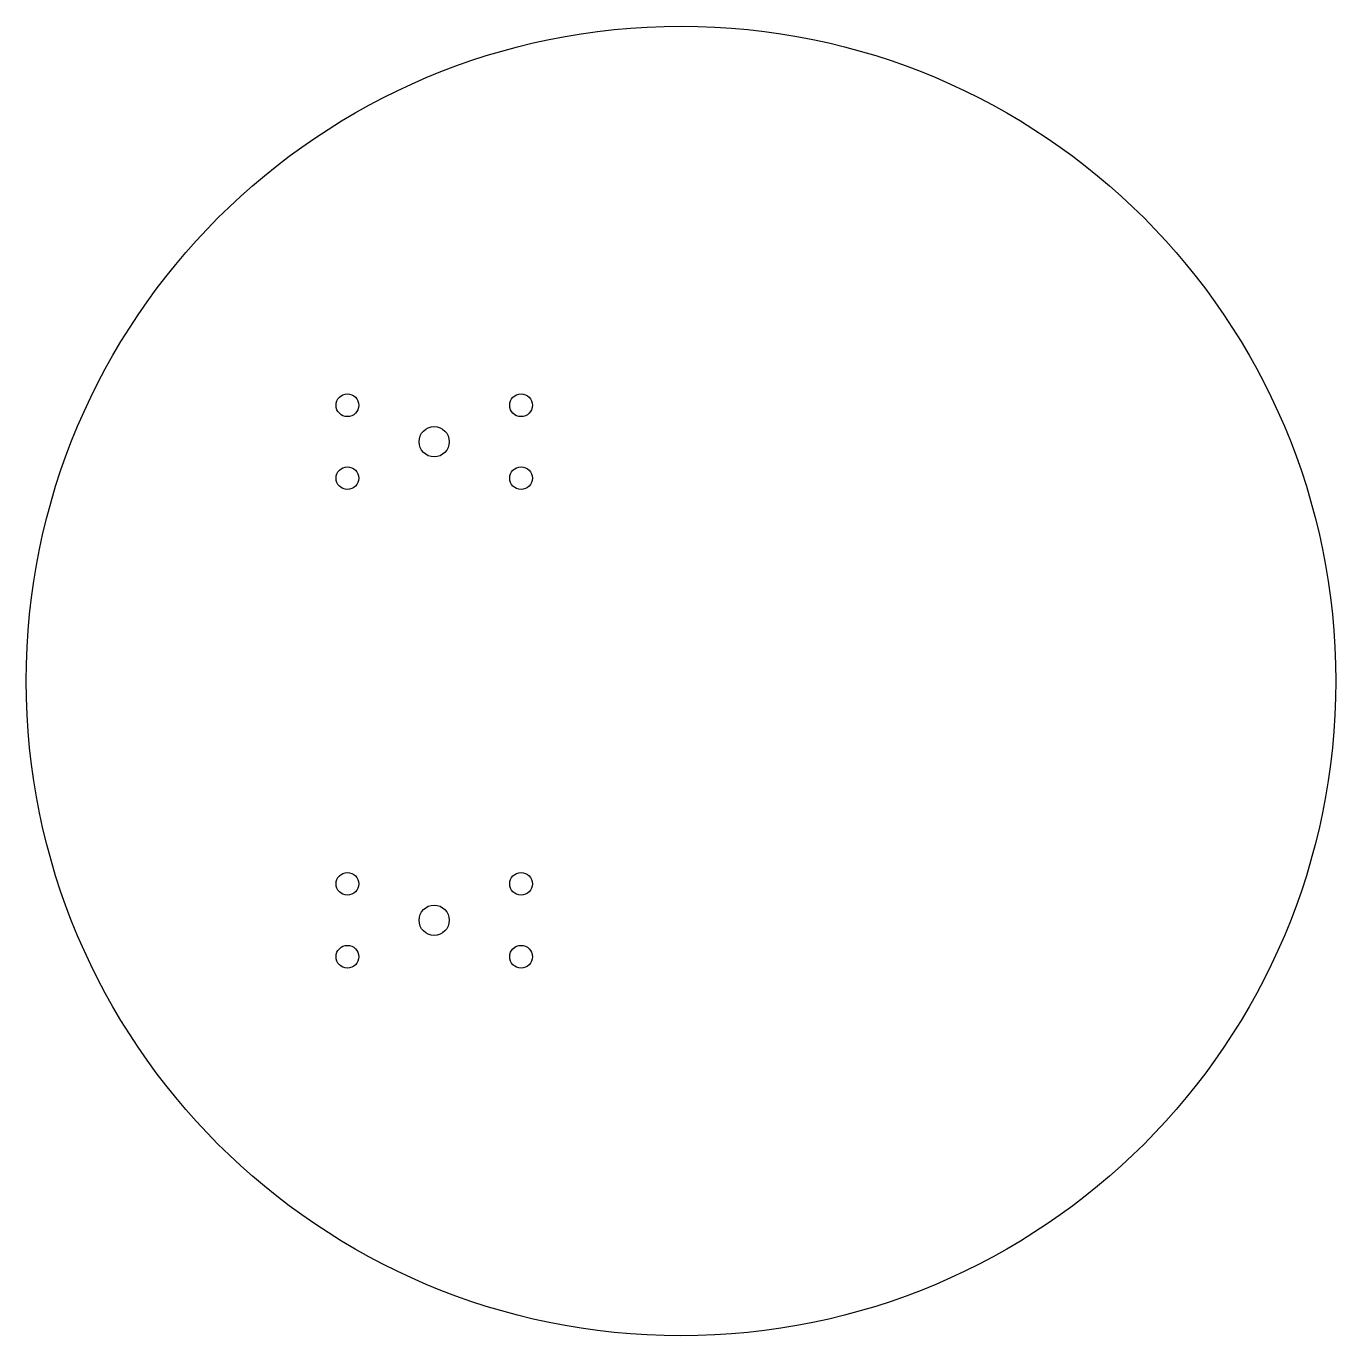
# Model space of a CAD drawing. Header units: millimetres. Extents: x -130 to 130, y -130 to 130.
import ezdxf

# ---------------------------------------------------------------- set-up
doc = ezdxf.new("R2010")
doc.units = ezdxf.units.MM

msp = doc.modelspace()

# ---------------------------------------------------------------- linework, layer by layer
for centre, radius in [((0, 0), 130), ((-66.2375, 54.7375), 2.25), ((-31.7625, 54.7375), 2.25), ((-49, 47.5), 3), ((-66.2375, 40.2625), 2.25), ((-31.7625, 40.2625), 2.25), ((-66.2375, -40.2625), 2.25), ((-31.7625, -40.2625), 2.25), ((-49, -47.5), 3), ((-66.2375, -54.7375), 2.25), ((-31.7625, -54.7375), 2.25)]:
    msp.add_circle(centre, radius)

doc.saveas('drawing.dxf')
